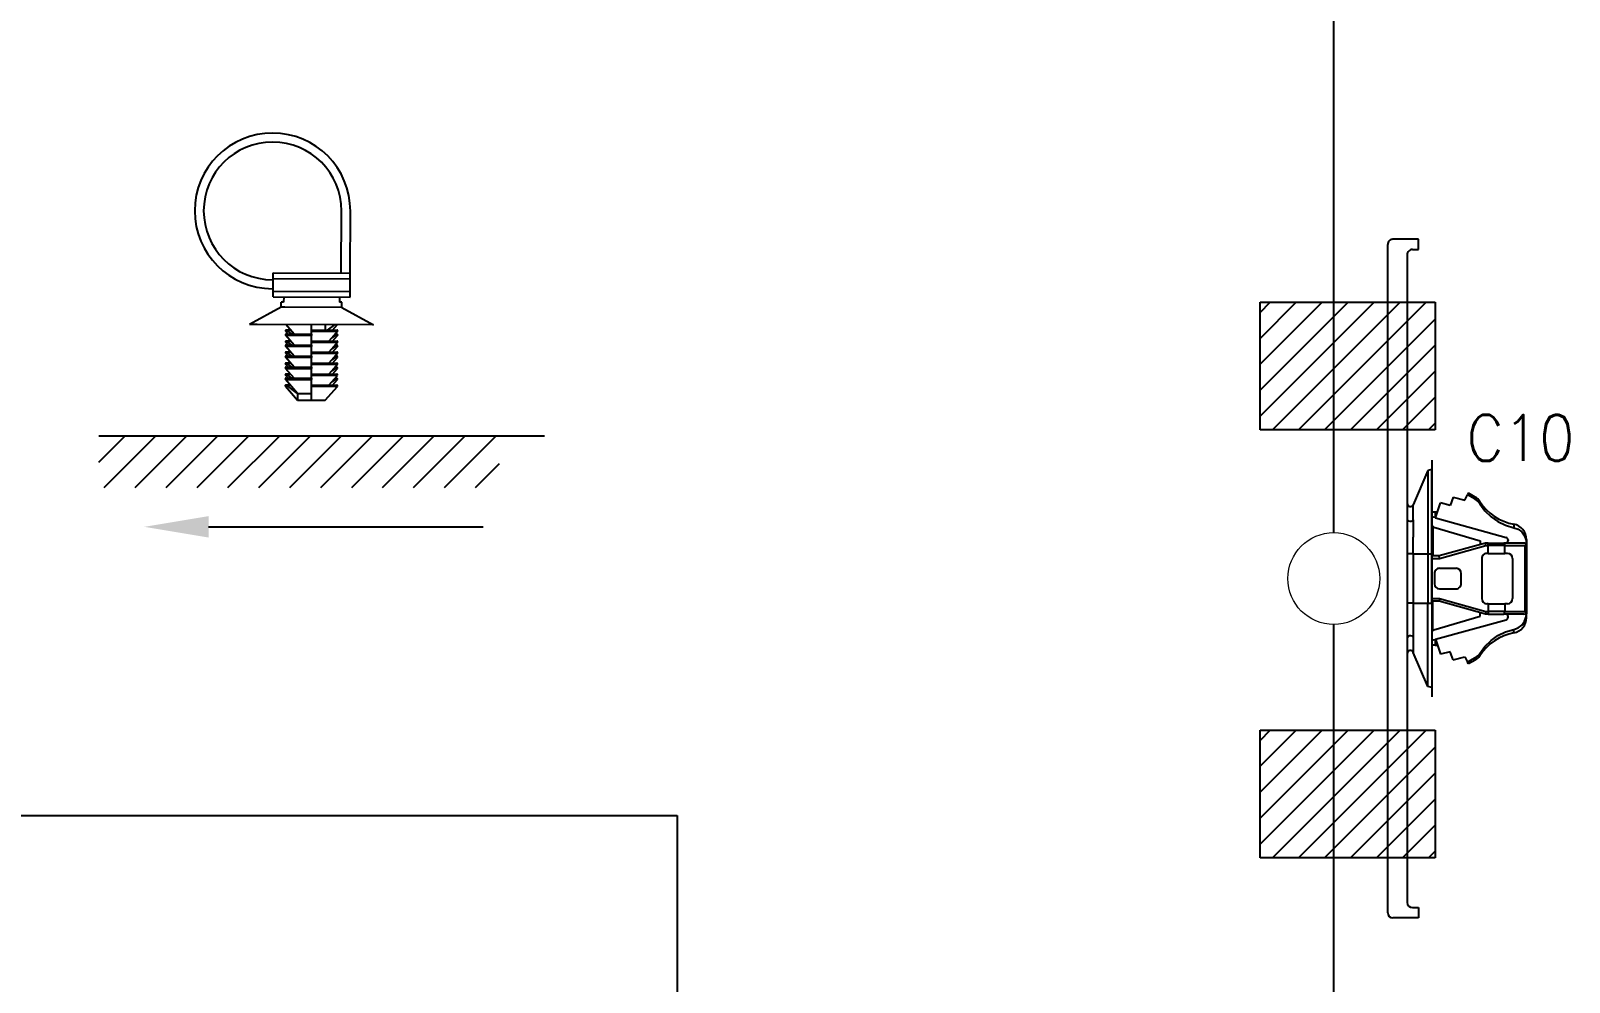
# Model space of a CAD drawing. Header units: inches. Extents: x 47316 to 59086, y 3141 to 11743.
# Drawn here: x 51885 to 51968.7, y 6320 to 6371.9 of the extents above; entities that cross this region are included whole.
import ezdxf

# ---------------------------------------------------------------- set-up
doc = ezdxf.new("R2010")
doc.units = ezdxf.units.IN
doc.header["$MEASUREMENT"] = 0
doc.styles.get("Standard").update_dxf_attribs({"font": ''})
doc.styles.get('Standard').set_extended_font_data('SimSun')
doc.linetypes.add('_VH_OTCON', pattern='A,0.0001,[7,VeSys.shx,S=0.1,R=0,X=0,Y=0],-0.4,[7,VeSys.shx,S=0.1,R=0,X=0,Y=0],-0.4,["X",Standard,S=1,R=0,X=-0.5,Y=-0.5],-0.0001,[7,VeSys.shx,S=0.1,R=0,X=0,Y=0],-0.4', length=1.2002)

msp = doc.modelspace()

# ---------------------------------------------------------------- linework, layer by layer
at = {"color": 0, "linetype": 'ByBlock', "lineweight": -3, "ltscale": 0.225}
for p, q in [((51901.897, 6358.671), (51901.904, 6362.046)), ((51902.384, 6358.67), (51902.391, 6362.045))]:
    msp.add_line(p, q, dxfattribs=at)
at = {"color": 0, "lineweight": -3}
for p, q in [((51958.865, 6323.829), (51958.865, 6360.229)), ((51960.545, 6360.509), (51959.145, 6360.509)), ((51960.209, 6359.949), (51960.545, 6359.949)), ((51960.545, 6359.949), (51960.545, 6360.509)), ((51959.929, 6359.669), (51959.929, 6324.389)), ((51961.273, 6347.965), (51961.049, 6347.911)), ((51961.273, 6348.469), (51961.273, 6343.429)), ((51961.273, 6347.35), (51961.273, 6347.965)), ((51961.049, 6347.911), (51960.252, 6346.048)), ((51961.049, 6347.911), (51961.049, 6347.301)), ((51961.049, 6347.301), (51961.049, 6343.373)), ((51961.273, 6343.373), (51961.273, 6347.35)), ((51962.421, 6346.453), (51962.271, 6346.015)), ((51962.421, 6346.453), (51963.073, 6346.29)), ((51963.073, 6346.29), (51963.217, 6346.585)), ((51963.261, 6346.677), (51963.217, 6346.585)), ((51963.634, 6346.348), (51963.217, 6346.585)), ((51963.634, 6346.47), (51963.261, 6346.677)), ((51963.634, 6346.348), (51963.634, 6346.47)), ((51960.252, 6345.948), (51960.252, 6346.048)), ((51960.253, 6345.416), (51960.254, 6345.631)), ((51961.273, 6345.662), (51961.441, 6345.658)), ((51961.441, 6345.658), (51961.581, 6345.655)), ((51961.441, 6345.658), (51961.441, 6345.345)), ((51961.471, 6345.337), (51961.749, 6346.145)), ((51962.271, 6346.015), (51961.749, 6346.145)), ((51963.886, 6346.232), (51963.886, 6346.102)), ((51960.252, 6345.229), (51960.253, 6345.416)), ((51961.441, 6345.345), (51961.273, 6345.392)), ((51961.273, 6344.93), (51961.329, 6344.879)), ((51961.329, 6344.879), (51961.329, 6343.261)), ((51961.329, 6344.879), (51961.385, 6344.829)), ((51961.385, 6344.829), (51963.905, 6344.087)), ((51961.441, 6345.345), (51961.471, 6345.337)), ((51961.471, 6345.337), (51965.315, 6344.269)), ((51965.735, 6344.985), (51965.735, 6344.798)), ((51960.253, 6343.373), (51960.252, 6344.286)), ((51964.185, 6343.961), (51961.665, 6343.261)), ((51961.685, 6343.121), (51964.205, 6343.821)), ((51963.905, 6344.087), (51963.905, 6343.883)), ((51964.205, 6343.821), (51964.185, 6343.961)), ((51964.327, 6343.961), (51964.185, 6343.961)), ((51964.205, 6343.821), (51964.327, 6343.821)), ((51964.327, 6343.821), (51964.327, 6343.961)), ((51964.327, 6343.961), (51965.189, 6343.961)), ((51964.327, 6343.401), (51964.327, 6343.821)), ((51965.246, 6343.821), (51964.327, 6343.821)), ((51966.271, 6343.961), (51965.189, 6343.961)), ((51965.246, 6343.401), (51965.246, 6343.821)), ((51965.246, 6343.821), (51966.343, 6343.821)), ((51965.417, 6344.134), (51965.417, 6344.101)), ((51966.343, 6340.237), (51966.343, 6343.821)), ((51966.424, 6343.939), (51966.424, 6343.946)), ((51966.425, 6343.893), (51966.424, 6343.939)), ((51966.425, 6344.159), (51966.425, 6343.893)), ((51966.425, 6343.893), (51966.425, 6340.164)), ((51960.097, 6343.373), (51959.929, 6343.373)), ((51960.253, 6343.373), (51960.097, 6343.373)), ((51960.253, 6343.373), (51960.253, 6340.685)), ((51960.253, 6343.373), (51961.049, 6343.373)), ((51961.049, 6343.373), (51961.049, 6340.685)), ((51961.049, 6343.373), (51961.273, 6343.373)), ((51961.273, 6340.629), (51961.273, 6343.429)), ((51961.273, 6343.373), (51961.273, 6340.685)), ((51961.665, 6343.261), (51961.273, 6343.261)), ((51961.273, 6343.121), (51961.685, 6343.121)), ((51961.685, 6343.121), (51961.665, 6343.261)), ((51963.989, 6343.121), (51963.989, 6340.937)), ((51964.327, 6343.401), (51964.269, 6343.401)), ((51964.327, 6343.401), (51965.246, 6343.401)), ((51965.389, 6343.401), (51965.246, 6343.401)), ((51965.669, 6343.121), (51965.669, 6340.937)), ((51961.413, 6342.309), (51961.413, 6341.749)), ((51961.693, 6342.589), (51962.589, 6342.589)), ((51962.869, 6341.749), (51962.869, 6342.309)), ((51961.693, 6341.469), (51962.589, 6341.469)), ((51960.097, 6340.685), (51959.929, 6340.685)), ((51960.253, 6340.685), (51960.097, 6340.685)), ((51960.253, 6340.685), (51960.252, 6339.778)), ((51960.253, 6340.685), (51961.049, 6340.685)), ((51961.049, 6336.756), (51961.049, 6340.685)), ((51961.049, 6340.685), (51961.273, 6340.685)), ((51961.273, 6340.937), (51961.685, 6340.937)), ((51961.665, 6340.797), (51961.273, 6340.797)), ((51961.273, 6340.685), (51961.273, 6336.708)), ((51961.273, 6340.629), (51961.273, 6335.589)), ((51961.329, 6339.178), (51961.329, 6340.797)), ((51961.685, 6340.937), (51961.665, 6340.797)), ((51964.185, 6340.097), (51961.665, 6340.797)), ((51961.685, 6340.937), (51964.205, 6340.237)), ((51964.327, 6340.657), (51964.269, 6340.657)), ((51964.327, 6340.657), (51964.327, 6340.237)), ((51964.327, 6340.657), (51965.246, 6340.657)), ((51965.246, 6340.657), (51965.246, 6340.237)), ((51965.389, 6340.657), (51965.246, 6340.657)), ((51960.252, 6339.778), (51960.252, 6338.828)), ((51961.385, 6339.229), (51963.905, 6339.971)), ((51961.471, 6338.721), (51965.315, 6339.788)), ((51963.905, 6339.971), (51963.905, 6340.175)), ((51964.205, 6340.237), (51964.185, 6340.097)), ((51964.327, 6340.097), (51964.185, 6340.097)), ((51964.205, 6340.237), (51964.327, 6340.237)), ((51964.327, 6340.237), (51964.327, 6340.097)), ((51965.246, 6340.237), (51964.327, 6340.237)), ((51964.327, 6340.097), (51965.189, 6340.097)), ((51966.271, 6340.097), (51965.189, 6340.097)), ((51965.246, 6340.237), (51966.343, 6340.237)), ((51965.417, 6339.923), (51965.417, 6339.957)), ((51966.425, 6340.164), (51966.424, 6340.119)), ((51966.424, 6340.119), (51966.424, 6340.112)), ((51966.425, 6339.899), (51966.425, 6340.164)), ((51960.252, 6338.828), (51960.253, 6338.637)), ((51961.273, 6339.128), (51961.329, 6339.178)), ((51961.329, 6339.178), (51961.385, 6339.229)), ((51965.735, 6339.072), (51965.735, 6339.26)), ((51960.253, 6338.415), (51960.252, 6338.101)), ((51960.252, 6338.101), (51960.252, 6338.009)), ((51961.049, 6336.147), (51960.252, 6338.009)), ((51960.253, 6338.637), (51960.253, 6338.415)), ((51961.273, 6338.666), (51961.441, 6338.712)), ((51961.441, 6338.399), (51961.273, 6338.396)), ((51961.441, 6338.712), (51961.471, 6338.721)), ((51961.441, 6338.712), (51961.441, 6338.399)), ((51961.441, 6338.399), (51961.581, 6338.402)), ((51961.471, 6338.721), (51961.749, 6337.913)), ((51962.271, 6338.043), (51961.749, 6337.913)), ((51962.421, 6337.605), (51962.271, 6338.043)), ((51963.886, 6337.825), (51963.886, 6337.955)), ((51962.421, 6337.605), (51963.073, 6337.767)), ((51963.073, 6337.767), (51963.217, 6337.472)), ((51963.634, 6337.71), (51963.217, 6337.472)), ((51963.261, 6337.381), (51963.217, 6337.472)), ((51963.634, 6337.587), (51963.261, 6337.381)), ((51963.634, 6337.71), (51963.634, 6337.587)), ((51961.049, 6336.147), (51961.049, 6336.756)), ((51961.273, 6336.708), (51961.273, 6336.093)), ((51961.273, 6336.093), (51961.049, 6336.147)), ((51960.209, 6324.109), (51960.545, 6324.109)), ((51960.545, 6324.109), (51960.545, 6323.549)), ((51960.545, 6323.549), (51959.145, 6323.549))]:
    msp.add_line(p, q, dxfattribs=at)
at = {"color": 0, "linetype": 'ByBlock', "lineweight": -3, "ltscale": 0.0025}
for p, q in [((51898.146, 6358.304), (51898.183, 6358.304)), ((51898.145, 6357.817), (51898.182, 6357.817))]:
    msp.add_line(p, q, dxfattribs=at)
at = {"color": 0, "linetype": 'ByBlock', "lineweight": -3, "ltscale": 0.045825}
for p, q in [((51898.182, 6357.679), (51898.184, 6358.367)), ((51902.382, 6357.671), (51902.384, 6358.358))]:
    msp.add_line(p, q, dxfattribs=at)
at = {"color": 0, "linetype": 'ByBlock', "lineweight": -3, "ltscale": 0.020837}
for p, q in [((51898.184, 6358.367), (51898.184, 6358.679)), ((51902.384, 6358.358), (51902.384, 6358.67)), ((51898.181, 6357.367), (51898.182, 6357.679)), ((51902.381, 6357.358), (51902.382, 6357.671))]:
    msp.add_line(p, q, dxfattribs=at)
at = {"color": 0, "linetype": 'ByBlock', "lineweight": -3, "ltscale": 0.28}
for p, q in [((51898.184, 6358.679), (51902.384, 6358.67)), ((51898.184, 6358.367), (51902.384, 6358.358)), ((51898.181, 6357.367), (51902.381, 6357.358)), ((51898.182, 6357.679), (51902.382, 6357.671))]:
    msp.add_line(p, q, dxfattribs=at)
at = {"color": 0, "linetype": 'ByBlock', "lineweight": -3, "ltscale": 0.01875}
for p, q in [((51898.76, 6357.366), (51898.759, 6357.084)), ((51898.76, 6357.366), (51898.759, 6357.084)), ((51901.803, 6357.359), (51901.803, 6357.078)), ((51898.63, 6356.803), (51898.631, 6357.085)), ((51901.93, 6356.796), (51901.931, 6357.078))]:
    msp.add_line(p, q, dxfattribs=at)
at = {"color": 0, "linetype": 'ByBlock', "lineweight": -3, "ltscale": 0.130887}
for p, q in [((51898.63, 6356.803), (51896.903, 6355.87)), ((51901.93, 6356.796), (51903.653, 6355.855))]:
    msp.add_line(p, q, dxfattribs=at)
at = {"color": 0, "linetype": 'ByBlock', "lineweight": -3, "ltscale": 0.013466}
msp.add_line((51898.832, 6356.803), (51898.63, 6356.803), dxfattribs=at)
at = {"color": 0, "linetype": 'ByBlock', "lineweight": -3, "ltscale": 0.008542}
for p, q in [((51898.759, 6357.084), (51898.631, 6357.085)), ((51901.931, 6357.078), (51901.803, 6357.078))]:
    msp.add_line(p, q, dxfattribs=at)
at = {"color": 0, "linetype": 'ByBlock', "lineweight": -3, "ltscale": 0.206534}
msp.add_line((51901.93, 6356.796), (51898.832, 6356.803), dxfattribs=at)
at = {"color": 0}
for p, q in [((51951.924, 6356.526), (51952.473, 6357.076)), ((51951.924, 6355.112), (51953.888, 6357.076)), ((51951.924, 6353.698), (51955.302, 6357.076)), ((51951.924, 6352.284), (51956.716, 6357.076)), ((51951.924, 6350.87), (51958.13, 6357.076)), ((51951.924, 6357.076), (51961.449, 6357.076)), ((51951.924, 6350.124), (51951.924, 6357.076)), ((51952.592, 6350.124), (51959.544, 6357.076)), ((51954.007, 6350.124), (51960.959, 6357.076)), ((51961.449, 6357.076), (51961.449, 6350.124)), ((51955.421, 6350.124), (51961.449, 6356.153)), ((51956.835, 6350.124), (51961.449, 6354.738)), ((51958.249, 6350.124), (51961.449, 6353.324)), ((51959.664, 6350.124), (51961.449, 6351.91)), ((51961.078, 6350.124), (51961.449, 6350.496)), ((51888.69, 6348.363, 0), (51890.125, 6349.797, 0)), ((51888.69, 6349.797, 0), (51912.965, 6349.797, 0)), ((51888.992, 6346.981, 0), (51891.808, 6349.797, 0)), ((51890.676, 6346.981, 0), (51893.492, 6349.797, 0)), ((51892.36, 6346.981, 0), (51895.176, 6349.797, 0)), ((51894.044, 6346.981, 0), (51896.86, 6349.797, 0)), ((51895.728, 6346.981, 0), (51898.544, 6349.797, 0)), ((51897.411, 6346.981, 0), (51900.227, 6349.797, 0)), ((51899.095, 6346.981, 0), (51901.911, 6349.797, 0)), ((51900.779, 6346.981, 0), (51903.595, 6349.797, 0)), ((51902.463, 6346.981, 0), (51905.279, 6349.797, 0)), ((51904.147, 6346.981, 0), (51906.962, 6349.797, 0)), ((51905.83, 6346.981, 0), (51908.646, 6349.797, 0)), ((51907.514, 6346.981, 0), (51910.33, 6349.797, 0)), ((51961.449, 6350.124), (51951.924, 6350.124)), ((51909.198, 6346.981, 0), (51910.507, 6348.29, 0)), ((51951.924, 6333.216), (51952.473, 6333.765)), ((51951.924, 6331.802), (51953.888, 6333.765)), ((51951.924, 6330.387), (51955.302, 6333.765)), ((51951.924, 6328.973), (51956.716, 6333.765)), ((51951.924, 6327.559), (51958.13, 6333.765)), ((51951.924, 6333.765), (51961.449, 6333.765)), ((51951.924, 6326.813), (51951.924, 6333.765)), ((51952.592, 6326.813), (51959.544, 6333.765)), ((51954.007, 6326.813), (51960.959, 6333.765)), ((51961.449, 6333.765), (51961.449, 6326.813)), ((51955.421, 6326.813), (51961.449, 6332.842)), ((51956.835, 6326.813), (51961.449, 6331.428)), ((51958.249, 6326.813), (51961.449, 6330.013)), ((51959.664, 6326.813), (51961.449, 6328.599)), ((51961.078, 6326.813), (51961.449, 6327.185)), ((51961.449, 6326.813), (51951.924, 6326.813))]:
    msp.add_line(p, q, dxfattribs=at)
at = {"color": 0, "linetype": 'ByBlock', "lineweight": -3, "ltscale": 0.027544}
msp.add_line((51897.316, 6355.869), (51896.903, 6355.87), dxfattribs=at)
at = {"color": 0, "linetype": 'ByBlock', "lineweight": -3, "ltscale": 0.422456}
msp.add_line((51903.653, 6355.855), (51897.316, 6355.869), dxfattribs=at)
at = {"color": 0, "linetype": 'ByBlock', "lineweight": -3, "ltscale": 0.014409}
for p, q in [((51898.862, 6355.503), (51899.004, 6355.34)), ((51898.861, 6354.903), (51899.002, 6354.74)), ((51898.857, 6353.103), (51898.998, 6352.94)), ((51898.858, 6353.703), (51899, 6353.54))]:
    msp.add_line(p, q, dxfattribs=at)
at = {"color": 0, "linetype": 'ByBlock', "lineweight": -3, "ltscale": 0.046455}
msp.add_line((51899.331, 6355.339), (51898.874, 6355.865), dxfattribs=at)
at = {"color": 0, "linetype": 'ByBlock', "lineweight": -3, "ltscale": 0.016319}
for p, q in [((51898.89, 6355.565), (51899.135, 6355.565)), ((51898.889, 6354.965), (51899.134, 6354.965)), ((51898.888, 6354.365), (51899.132, 6354.365)), ((51898.885, 6353.165), (51899.13, 6353.165)), ((51898.886, 6353.765), (51899.131, 6353.765)), ((51898.884, 6352.565), (51899.129, 6352.565))]:
    msp.add_line(p, q, dxfattribs=at)
at = {"color": 0, "linetype": 'ByBlock', "lineweight": -3, "ltscale": 0.015256}
for p, q in [((51899.141, 6355.558), (51898.912, 6355.558)), ((51899.14, 6354.958), (51898.911, 6354.958)), ((51899.138, 6354.358), (51898.909, 6354.358)), ((51899.136, 6353.158), (51898.907, 6353.158)), ((51899.137, 6353.758), (51898.908, 6353.758)), ((51899.135, 6352.558), (51898.906, 6352.558))]:
    msp.add_line(p, q, dxfattribs=at)
at = {"color": 0, "linetype": 'ByBlock', "lineweight": -3, "ltscale": 0.024877}
for p, q in [((51899.214, 6355.34), (51898.912, 6355.558)), ((51899.213, 6354.74), (51898.911, 6354.958)), ((51899.209, 6352.94), (51898.907, 6353.158)), ((51899.211, 6353.54), (51898.908, 6353.758))]:
    msp.add_line(p, q, dxfattribs=at)
at = {"color": 0, "linetype": 'ByBlock', "lineweight": -3, "ltscale": 0.035001}
msp.add_line((51900.277, 6355.337), (51900.278, 6355.862), dxfattribs=at)
at = {"color": 0, "linetype": 'ByBlock', "lineweight": -3, "ltscale": 0.010857}
for p, q in [((51900.277, 6355.337), (51900.278, 6355.5)), ((51900.276, 6354.737), (51900.276, 6354.9)), ((51900.272, 6352.937), (51900.272, 6353.1)), ((51900.273, 6353.537), (51900.274, 6353.7))]:
    msp.add_line(p, q, dxfattribs=at)
at = {"color": 0, "linetype": 'ByBlock', "lineweight": -3, "ltscale": 0.004144}
for p, q in [((51900.278, 6355.562), (51900.278, 6355.5)), ((51900.276, 6354.737), (51900.276, 6354.675)), ((51900.275, 6354.362), (51900.275, 6354.3)), ((51900.275, 6354.137), (51900.275, 6354.075)), ((51900.273, 6353.537), (51900.273, 6353.475)), ((51900.274, 6353.762), (51900.274, 6353.7)), ((51900.271, 6352.562), (51900.271, 6352.5)), ((51900.272, 6352.937), (51900.272, 6352.875))]:
    msp.add_line(p, q, dxfattribs=at)
at = {"color": 0, "linetype": 'ByBlock', "lineweight": -3, "ltscale": 0.0925}
for p, q in [((51900.278, 6355.562), (51901.665, 6355.559)), ((51898.888, 6354.74), (51900.276, 6354.737)), ((51898.89, 6355.34), (51900.277, 6355.337)), ((51900.276, 6354.962), (51901.664, 6354.959)), ((51898.887, 6354.14), (51900.275, 6354.137)), ((51900.275, 6354.362), (51901.663, 6354.359)), ((51898.886, 6353.54), (51900.273, 6353.537)), ((51900.273, 6353.162), (51901.66, 6353.159)), ((51900.274, 6353.762), (51901.661, 6353.759)), ((51898.885, 6352.94), (51900.272, 6352.937)), ((51900.271, 6352.562), (51901.659, 6352.559))]:
    msp.add_line(p, q, dxfattribs=at)
at = {"color": 0, "linetype": 'ByBlock', "lineweight": -3, "ltscale": 0.094383}
for p, q in [((51900.278, 6355.5), (51901.693, 6355.497)), ((51898.86, 6354.678), (51900.276, 6354.675)), ((51898.861, 6355.278), (51900.277, 6355.275)), ((51900.276, 6354.9), (51901.692, 6354.897)), ((51898.859, 6354.078), (51900.275, 6354.075)), ((51900.275, 6354.3), (51901.691, 6354.297)), ((51898.857, 6353.478), (51900.273, 6353.475)), ((51900.272, 6353.1), (51901.688, 6353.097)), ((51900.274, 6353.7), (51901.689, 6353.697)), ((51898.856, 6352.878), (51900.272, 6352.875)), ((51900.271, 6352.5), (51901.687, 6352.497))]:
    msp.add_line(p, q, dxfattribs=at)
at = {"color": 0, "linetype": 'ByBlock', "lineweight": -3, "ltscale": 0.02}
msp.add_line((51901.028, 6355.861), (51901.028, 6355.561), dxfattribs=at)
at = {"color": 0, "linetype": 'ByBlock', "lineweight": -3, "ltscale": 0.034243}
msp.add_line((51901.549, 6355.86), (51901.132, 6355.561), dxfattribs=at)
at = {"color": 0, "linetype": 'ByBlock', "lineweight": -3, "ltscale": 0.031825}
for p, q in [((51901.379, 6355.138), (51901.693, 6355.497)), ((51901.376, 6353.938), (51901.691, 6354.297)), ((51901.375, 6353.338), (51901.689, 6353.697))]:
    msp.add_line(p, q, dxfattribs=at)
at = {"color": 0, "linetype": 'ByBlock', "lineweight": -3, "ltscale": 0.026545}
msp.add_line((51901.42, 6355.56), (51901.683, 6355.859), dxfattribs=at)
at = {"color": 0, "linetype": 'ByBlock', "lineweight": -3, "ltscale": 0.04759}
for p, q in [((51899.328, 6354.139), (51898.86, 6354.678)), ((51899.326, 6352.939), (51898.857, 6353.478))]:
    msp.add_line(p, q, dxfattribs=at)
at = {"color": 0, "linetype": 'ByBlock', "lineweight": -3, "ltscale": 0.047591}
for p, q in [((51899.33, 6354.739), (51898.861, 6355.278)), ((51899.327, 6353.539), (51898.859, 6354.078))]:
    msp.add_line(p, q, dxfattribs=at)
at = {"color": 0, "linetype": 'ByBlock', "lineweight": -3, "ltscale": 0.035855}
for p, q in [((51900.275, 6354.137), (51900.276, 6354.675)), ((51900.272, 6352.937), (51900.273, 6353.475))]:
    msp.add_line(p, q, dxfattribs=at)
at = {"color": 0, "linetype": 'ByBlock', "lineweight": -3, "ltscale": 0.035857}
for p, q in [((51900.276, 6354.737), (51900.277, 6355.275)), ((51900.273, 6353.537), (51900.275, 6354.075))]:
    msp.add_line(p, q, dxfattribs=at)
at = {"color": 0, "linetype": 'ByBlock', "lineweight": -3, "ltscale": 0.004143}
for p, q in [((51900.276, 6354.962), (51900.276, 6354.9)), ((51900.277, 6355.337), (51900.277, 6355.275)), ((51900.273, 6353.162), (51900.272, 6353.1))]:
    msp.add_line(p, q, dxfattribs=at)
at = {"color": 0, "linetype": 'ByBlock', "lineweight": -3, "ltscale": 0.015766}
for p, q in [((51901.223, 6354.96), (51901.379, 6355.138)), ((51901.219, 6353.16), (51901.375, 6353.338))]:
    msp.add_line(p, q, dxfattribs=at)
at = {"color": 0, "linetype": 'ByBlock', "lineweight": -3, "ltscale": 0.031826}
for p, q in [((51901.377, 6354.538), (51901.692, 6354.897)), ((51901.374, 6352.738), (51901.688, 6353.097))]:
    msp.add_line(p, q, dxfattribs=at)
at = {"color": 0, "linetype": 'ByBlock', "lineweight": -3, "ltscale": 0.021662}
msp.add_line((51901.641, 6354.727), (51901.377, 6354.538), dxfattribs=at)
at = {"color": 0, "linetype": 'ByBlock', "lineweight": -3, "ltscale": 0.021661}
for p, q in [((51901.643, 6355.327), (51901.379, 6355.138)), ((51901.64, 6354.127), (51901.376, 6353.938)), ((51901.639, 6353.527), (51901.375, 6353.338)), ((51901.638, 6352.927), (51901.374, 6352.738))]:
    msp.add_line(p, q, dxfattribs=at)
at = {"color": 0, "linetype": 'ByBlock', "lineweight": -3, "ltscale": 0.027681}
for p, q in [((51901.418, 6354.36), (51901.692, 6354.672)), ((51901.417, 6353.76), (51901.69, 6354.072)), ((51901.415, 6353.16), (51901.689, 6353.472)), ((51901.414, 6352.56), (51901.688, 6352.872))]:
    msp.add_line(p, q, dxfattribs=at)
at = {"color": 0, "linetype": 'ByBlock', "lineweight": -3, "ltscale": 0.027682}
msp.add_line((51901.419, 6354.96), (51901.693, 6355.272), dxfattribs=at)
at = {"color": 0, "linetype": 'ByBlock', "lineweight": -3, "ltscale": 0.00652}
for p, q in [((51901.641, 6354.727), (51901.544, 6354.728)), ((51901.643, 6355.327), (51901.545, 6355.328)), ((51901.64, 6354.127), (51901.542, 6354.128)), ((51901.639, 6353.527), (51901.541, 6353.528)), ((51901.638, 6352.927), (51901.54, 6352.928))]:
    msp.add_line(p, q, dxfattribs=at)
at = {"color": 0, "linetype": 'ByBlock', "lineweight": -3, "ltscale": 0.007573}
for p, q in [((51901.55, 6354.735), (51901.663, 6354.734)), ((51901.551, 6355.335), (51901.665, 6355.334)), ((51901.549, 6354.135), (51901.662, 6354.134)), ((51901.547, 6353.535), (51901.661, 6353.534)), ((51901.546, 6352.935), (51901.66, 6352.934))]:
    msp.add_line(p, q, dxfattribs=at)
at = {"color": 0, "linetype": 'ByBlock', "lineweight": -3, "ltscale": 0.014408}
msp.add_line((51898.859, 6354.303), (51899.001, 6354.14), dxfattribs=at)
at = {"color": 0, "linetype": 'ByBlock', "lineweight": -3, "ltscale": 0.024878}
msp.add_line((51899.212, 6354.14), (51898.909, 6354.358), dxfattribs=at)
at = {"color": 0, "linetype": 'ByBlock', "lineweight": -3, "ltscale": 0.010855}
msp.add_line((51900.275, 6354.137), (51900.275, 6354.3), dxfattribs=at)
at = {"color": 0, "linetype": 'ByBlock', "lineweight": -3, "ltscale": 0.015765}
for p, q in [((51901.22, 6353.76), (51901.376, 6353.938)), ((51901.221, 6354.36), (51901.377, 6354.538)), ((51901.218, 6352.56), (51901.374, 6352.738))]:
    msp.add_line(p, q, dxfattribs=at)
at = {"color": 0, "linetype": 'ByBlock', "lineweight": -3, "ltscale": 0.0675}
for p, q in [((51898.855, 6352.503), (51899.52, 6351.739)), ((51899.52, 6352.114), (51898.856, 6352.878)), ((51901.02, 6351.736), (51901.687, 6352.497))]:
    msp.add_line(p, q, dxfattribs=at)
at = {"color": 0, "linetype": 'ByBlock', "lineweight": -3, "ltscale": 0.050559}
msp.add_line((51899.52, 6352.114), (51898.906, 6352.558), dxfattribs=at)
at = {"color": 0, "linetype": 'ByBlock', "lineweight": -3, "ltscale": 0.050856}
for p, q in [((51900.27, 6352.112), (51900.272, 6352.875)), ((51900.27, 6351.737), (51900.271, 6352.5))]:
    msp.add_line(p, q, dxfattribs=at)
at = {"color": 0, "linetype": 'ByBlock', "lineweight": -3, "ltscale": 0.05}
for p, q in [((51899.52, 6352.114), (51900.27, 6352.112)), ((51899.52, 6351.739), (51900.27, 6351.737)), ((51900.27, 6351.737), (51901.02, 6351.736))]:
    msp.add_line(p, q, dxfattribs=at)
at = {"color": 0, "linetype": 'ByBlock', "lineweight": -3, "ltscale": 0.025}
msp.add_line((51899.52, 6352.114), (51899.52, 6351.739), dxfattribs=at)
msp.add_line((51894.674, 6344.845), (51909.622, 6344.845))
at = {"color": 0, "linetype": '_VH_OTCON', "ltscale": 5}
msp.add_line((51955.929, 6276.529), (51955.929, 6339.529), dxfattribs=at)
at = {"color": 1}
for p, q in [((51709.322, 6329.125), (51920.18, 6329.125)), ((51920.18, 6329.125), (51920.18, 6259.294))]:
    msp.add_line(p, q, dxfattribs=at)
at = {"color": 0, "linetype": '_VH_OTCON', "ltscale": 5}
msp.add_lwpolyline([(51955.929, 6344.529), (51955.929, 6380.529), (51901.928, 6380.775)], dxfattribs=at)
at = {"color": 0, "lineweight": -3}
for points in [[(51963.886, 6346.102), (51964.161, 6345.725), (51964.492, 6345.397), (51964.864, 6345.132), (51965.274, 6344.931), (51965.735, 6344.798)], [(51959.929, 6345.278), (51959.933, 6345.254), (51959.942, 6345.23), (51959.957, 6345.208), (51960.005, 6345.172), (51960.069, 6345.153), (51960.141, 6345.155), (51960.204, 6345.18), (51960.252, 6345.229)], [(51965.735, 6344.798), (51965.966, 6344.714), (51966.163, 6344.566), (51966.315, 6344.355), (51966.403, 6344.11), (51966.424, 6343.946)], [(51965.246, 6343.821), (51965.229, 6343.92), (51965.211, 6343.95), (51965.189, 6343.961)], [(51966.424, 6343.939), (51966.408, 6343.905), (51966.343, 6343.821)], [(51965.189, 6340.097), (51965.194, 6340.097), (51965.2, 6340.099), (51965.211, 6340.107), (51965.229, 6340.138), (51965.246, 6340.237)], [(51965.735, 6339.26), (51965.966, 6339.343), (51966.163, 6339.492), (51966.315, 6339.703), (51966.403, 6339.948), (51966.424, 6340.112)], [(51966.424, 6340.119), (51966.408, 6340.152), (51966.343, 6340.237)], [(51960.252, 6338.828), (51960.237, 6338.85), (51960.189, 6338.886), (51960.124, 6338.905), (51960.052, 6338.902), (51959.989, 6338.877), (51959.965, 6338.858), (51959.929, 6338.779)], [(51963.886, 6337.955), (51964.161, 6338.332), (51964.492, 6338.66), (51964.864, 6338.925), (51965.274, 6339.126), (51965.735, 6339.26)]]:
    msp.add_lwpolyline(points, dxfattribs=at)
at = {"color": 0, "linetype": 'Continuous', "lineweight": 15}
msp.add_circle((51955.929, 6342.029), 2.5, dxfattribs=at)
at = {"color": 0, "linetype": 'ByBlock', "lineweight": -3}
for centre, radius, start, end in [((51898.154, 6362.054), 4.237, 359.87862, 269.87861), ((51898.154, 6362.054), 3.75, 359.87862, 269.87861), ((51898.89, 6355.528), 0.0375, 89.87864, 220.99007), ((51898.89, 6355.528), 0.0375, 54.14322, 89.87864), ((51901.665, 6355.522), 0.0375, 318.76652, 89.87859), ((51898.889, 6354.928), 0.0375, 89.87864, 220.99007), ((51898.888, 6354.703), 0.0375, 89.87864, 220.99071), ((51898.89, 6355.303), 0.0375, 89.87864, 220.99071), ((51898.889, 6354.928), 0.0375, 54.14322, 89.87864), ((51901.663, 6354.697), 0.0375, 89.87859, 125.61465), ((51901.665, 6355.297), 0.0375, 89.87859, 125.61465), ((51901.663, 6354.697), 0.0375, 318.76652, 89.87859), ((51901.664, 6354.922), 0.0375, 318.76652, 89.87859), ((51901.665, 6355.297), 0.0375, 318.76652, 89.87859), ((51898.888, 6354.328), 0.0375, 89.87864, 220.99007), ((51898.887, 6354.103), 0.0375, 89.87864, 220.99071), ((51898.888, 6354.328), 0.0375, 54.14322, 89.87864), ((51901.662, 6354.097), 0.0375, 89.87859, 125.61465), ((51901.662, 6354.097), 0.0375, 318.76652, 89.87859), ((51901.663, 6354.322), 0.0375, 318.76652, 89.87859), ((51898.885, 6353.128), 0.0375, 89.87864, 220.99007), ((51898.886, 6353.503), 0.0375, 89.87864, 220.99071), ((51898.886, 6353.728), 0.0375, 89.87864, 220.99007), ((51898.885, 6353.128), 0.0375, 54.14322, 89.87864), ((51898.886, 6353.728), 0.0375, 54.14322, 89.87864), ((51901.661, 6353.497), 0.0375, 89.87859, 125.61465), ((51901.66, 6353.122), 0.0375, 318.76652, 89.87859), ((51901.661, 6353.722), 0.0375, 318.76652, 89.87859), ((51901.661, 6353.497), 0.0375, 318.76652, 89.87859), ((51898.884, 6352.528), 0.0375, 89.87864, 220.99007), ((51898.885, 6352.903), 0.0375, 89.87864, 220.99071), ((51898.884, 6352.528), 0.0375, 54.14322, 89.87864), ((51901.66, 6352.897), 0.0375, 89.87859, 125.61465), ((51901.659, 6352.522), 0.0375, 318.76652, 89.87859), ((51901.66, 6352.897), 0.0375, 318.76652, 89.87859)]:
    msp.add_arc(centre, radius, start, end, dxfattribs=at)
at = {"color": 0, "lineweight": -3}
for centre, radius, start, end in [((51959.145, 6360.229), 0.28, 90, 180.00001), ((51960.209, 6359.669), 0.28, 90, 180.00001), ((51963.294, 6345.858), 0.7, 32.28522, 60.97793), ((51963.282, 6345.735), 0.707, 31.35862, 60.19935), ((51960.097, 6346.114), 0.168, 180.00021, 336.81805), ((51939.77, 6345.671), 20.484, 359.88701, 0.77481), ((51966.229, 6347.713), 2.772, 212.28521, 259.72956), ((52093.421, 6344.702), 133.17, 179.77301, 180.17884), ((51965.585, 6344.159), 0.84, 0, 79.72956), ((51965.277, 6344.101), 0.14, 270, 0), ((51965.277, 6344.134), 0.14, 0.00001, 74.47589), ((51966.274, 6343.193), 0.768, 78.7356, 90.22356), ((51964.269, 6343.121), 0.28, 90, 180.00001), ((51965.389, 6343.121), 0.28, 0.00001, 90), ((51961.693, 6342.309), 0.28, 90, 180.00001), ((51962.589, 6342.309), 0.28, 0, 90), ((51961.693, 6341.749), 0.28, 180.00001, 270), ((51962.589, 6341.749), 0.28, 270, 0.00001), ((51964.269, 6340.937), 0.28, 180.00001, 270), ((51965.389, 6340.937), 0.28, 270, 0), ((51965.277, 6339.957), 0.14, 0, 90), ((51965.277, 6339.923), 0.14, 285.52412, 0), ((51965.585, 6339.899), 0.84, 280.27044, 0), ((51966.274, 6340.865), 0.768, 269.77643, 281.2644), ((51966.229, 6336.345), 2.772, 100.27044, 147.71479), ((51960.097, 6337.943), 0.168, 23.18196, 179.99979), ((51963.282, 6338.323), 0.707, 299.80064, 328.64138), ((51963.294, 6338.199), 0.7, 299.02207, 327.71477), ((51959.145, 6323.829), 0.28, 180.00001, 270), ((51960.209, 6324.389), 0.28, 180.00001, 270)]:
    msp.add_arc(centre, radius, start, end, dxfattribs=at)
msp.add_solid([(51894.674, 6344.262), (51891.174, 6344.845), (51894.674, 6345.428)])

# ---------------------------------------------------------------- texts
at = {"color": 21, "linetype": 'Continuous', "lineweight": 15, "insert": (51963.156, 6350.938), "char_height": 2.5, "width": 6.53571, "attachment_point": 1}
msp.add_mtext('\\Fromans.shx;\\W0.9000000000;\\T1.0000000000;\\o\\lC10', dxfattribs=at)

doc.saveas('drawing.dxf')
